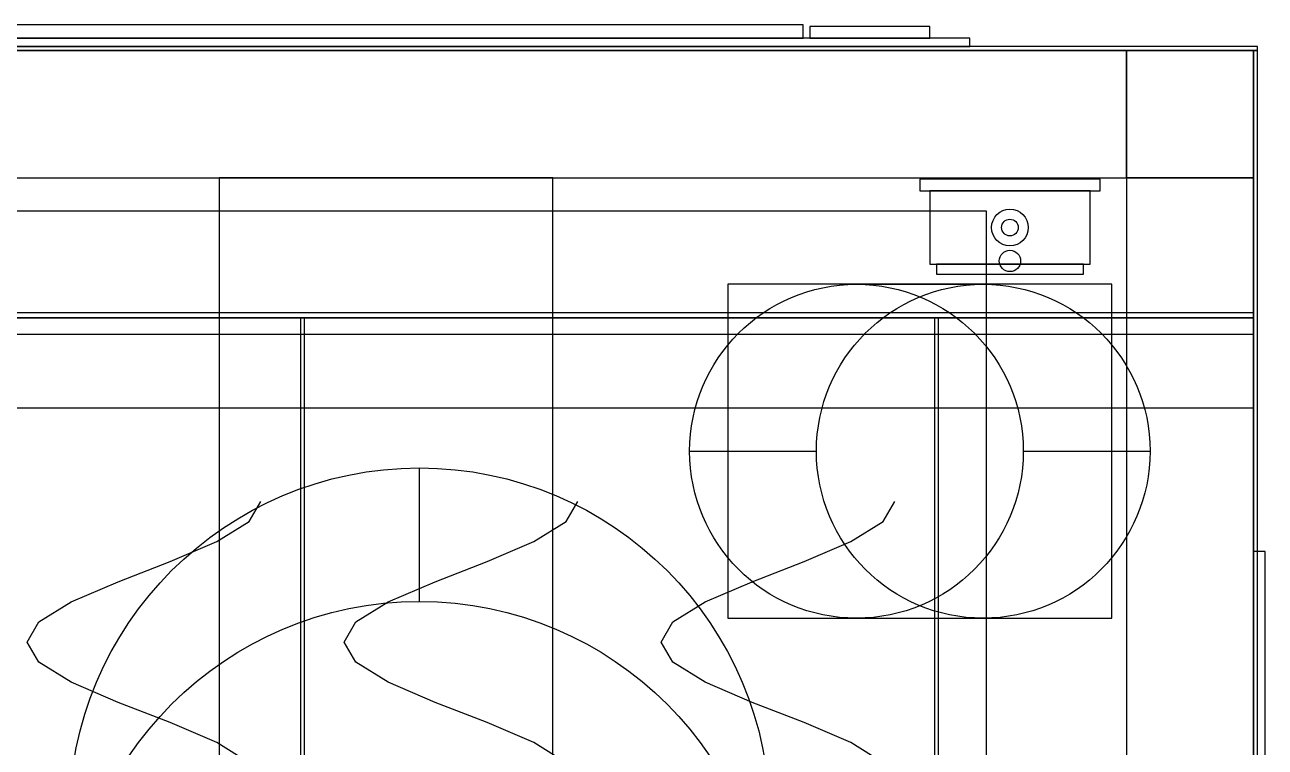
# Model space of a CAD drawing. Header units: metres. Extents: x -14 to 954, y -39 to 888.
# Drawn here: x 581.8 to 953.5, y 671.4 to 887.7 of the extents above; entities that cross this region are included whole.
import ezdxf

# ---------------------------------------------------------------- set-up
doc = ezdxf.new("R2010")
doc.units = ezdxf.units.M
for name, color, linetype in [('00_RUEDAS_INDUSTRIALES', 7, 'Continuous'), ('01_CHASIS_PTR_SOLDADO', 4, 'Continuous'), ('02_COMPUERTA_MANTENIMIENTO_TRASERA', 1, 'Continuous'), ('02_FORRO_EXTERIOR_LAMINA', 8, 'Continuous'), ('02_LOUVERS_LATERALES_VENTILACION', 3, 'Continuous'), ('05_COMPRESOR_HERMETICO_BOWA', 3, 'Continuous'), ('07_CHAROLAS_Y_CANALES', 5, 'Continuous'), ('08_RESORTES_HELICOIDALES', 1, 'Continuous'), ('09_CONDENSADOR_Y_VENTILADOR', 3, 'Continuous'), ('19_TERMOSTATO_SENSOR_TEMPERATURA', 3, 'Continuous')]:
    doc.layers.add(name, color=color, linetype=linetype)

msp = doc.modelspace()

# ---------------------------------------------------------------- linework, layer by layer
at = {"layer": '00_RUEDAS_INDUSTRIALES'}
for p, q in [((907.5, 810, -6), (792.5, 810, -6)), ((792.5, 810, -6), (792.5, 710, -6)), ((907.5, 810, -6), (792.5, 810)), ((792.5, 810), (792.5, 710)), ((792.5, 810, -6), (792.5, 810)), ((831, 810, -75), (869, 810, -75)), ((907.5, 710, -6), (907.5, 810, -6)), ((907.5, 710), (907.5, 810, -6)), ((907.5, 810, -6), (907.5, 810, -6)), ((781, 760, -75), (819, 760, -75)), ((881, 760, -75), (919, 760, -75)), ((792.5, 710, -6), (907.5, 710, -6)), ((792.5, 710), (907.5, 710)), ((792.5, 710, -6), (792.5, 710)), ((831, 710, -75), (869, 710, -75)), ((907.5, 710, -6), (907.5, 710))]:
    msp.add_line(p, q, dxfattribs=at)
for centre in [(831, 760, -75), (869, 760, -75)]:
    msp.add_circle(centre, 50, dxfattribs=at)
at = {"layer": '01_CHASIS_PTR_SOLDADO'}
for p, q in [((911.9, 880), (38.1, 880)), ((911.9, 880), (38.1, 880, 38.1)), ((911.9, 880, 434.6), (38.1, 880, 434.6)), ((911.9, 880, 434.6), (38.1, 880, 460)), ((911.9, 880, 1791.9), (38.1, 880, 1791.9)), ((911.9, 880, 1791.9), (38.1, 880, 1830)), ((950, 880), (911.9, 880)), ((911.9, 880), (911.9, 841.9)), ((950, 880), (911.9, 880, 1830)), ((911.9, 880, 1830), (911.9, 841.9, 1830)), ((911.9, 880), (911.9, 880, 1830)), ((911.9, 841.9), (911.9, 880)), ((911.9, 841.9, 38.1), (911.9, 880)), ((911.9, 880), (911.9, 880)), ((911.9, 841.9, 434.6), (911.9, 880, 434.6)), ((911.9, 841.9, 460), (911.9, 880, 434.6)), ((911.9, 880, 434.6), (911.9, 880, 434.6)), ((911.9, 841.9, 1791.9), (911.9, 880, 1791.9)), ((911.9, 841.9, 1830), (911.9, 880, 1791.9)), ((911.9, 880, 1791.9), (911.9, 880, 1791.9)), ((950, 841.9), (950, 880)), ((950, 841.9, 1830), (950, 880)), ((950, 880), (950, 880)), ((38.1, 841.9), (911.9, 841.9)), ((38.1, 841.9, 38.1), (911.9, 841.9, 38.1)), ((38.1, 841.9, 434.6), (911.9, 841.9, 434.6)), ((38.1, 841.9, 460), (911.9, 841.9, 460)), ((38.1, 841.9, 1791.9), (911.9, 841.9, 1791.9)), ((38.1, 841.9, 1830), (911.9, 841.9, 1830)), ((740, 841.9), (640, 841.9)), ((640, 841.9), (640, 260)), ((740, 841.9), (640, 841.9, 38.1)), ((640, 841.9, 38.1), (640, 260, 38.1)), ((640, 841.9), (640, 841.9, 38.1)), ((740, 260), (740, 841.9)), ((740, 260, 38.1), (740, 841.9)), ((740, 841.9), (740, 841.9)), ((911.9, 841.9), (950, 841.9)), ((911.9, 841.9, 1830), (950, 841.9, 1830)), ((911.9, 841.9), (911.9, 841.9, 1830)), ((911.9, 841.9), (911.9, 841.9, 38.1)), ((950, 841.9), (911.9, 841.9)), ((911.9, 841.9), (911.9, 38.1)), ((950, 841.9), (911.9, 841.9, 38.1)), ((911.9, 841.9, 38.1), (911.9, 38.1, 38.1)), ((911.9, 841.9), (911.9, 841.9, 38.1)), ((911.9, 841.9, 434.6), (911.9, 841.9, 460)), ((950, 841.9, 434.6), (911.9, 841.9, 434.6)), ((911.9, 841.9, 434.6), (911.9, 38.1, 434.6)), ((950, 841.9, 434.6), (911.9, 841.9, 460)), ((911.9, 841.9, 460), (911.9, 38.1, 460)), ((911.9, 841.9, 434.6), (911.9, 841.9, 460)), ((911.9, 841.9, 1791.9), (911.9, 841.9, 1830)), ((950, 841.9, 1791.9), (911.9, 841.9, 1791.9)), ((911.9, 841.9, 1791.9), (911.9, 38.1, 1791.9)), ((950, 841.9, 1791.9), (911.9, 841.9, 1830)), ((911.9, 841.9, 1830), (911.9, 38.1, 1830)), ((911.9, 841.9, 1791.9), (911.9, 841.9, 1830)), ((950, 841.9), (950, 841.9, 1830)), ((950, 38.1), (950, 841.9)), ((950, 38.1, 38.1), (950, 841.9)), ((950, 841.9), (950, 841.9)), ((950, 38.1, 434.6), (950, 841.9, 434.6)), ((950, 38.1, 460), (950, 841.9, 434.6)), ((950, 841.9, 434.6), (950, 841.9, 434.6)), ((950, 38.1, 1791.9), (950, 841.9, 1791.9)), ((950, 38.1, 1830), (950, 841.9, 1791.9)), ((950, 841.9, 1791.9), (950, 841.9, 1791.9))]:
    msp.add_line(p, q, dxfattribs=at)
at = {"layer": '02_COMPUERTA_MANTENIMIENTO_TRASERA'}
for p, q in [((815, 887.71, 85), (135, 887.71, 85)), ((815, 887.71, 85), (135, 887.71, 91)), ((815, 887.71, 103.5), (135, 887.71, 103.5)), ((815, 887.71, 103.5), (135, 887.71, 109.5)), ((815, 887.71, 122), (135, 887.71, 122)), ((815, 887.71, 122), (135, 887.71, 128)), ((815, 887.71, 140.5), (135, 887.71, 140.5)), ((815, 887.71, 140.5), (135, 887.71, 146.5)), ((815, 887.71, 159), (135, 887.71, 159)), ((815, 887.71, 159), (135, 887.71, 165)), ((815, 887.71, 177.5), (135, 887.71, 177.5)), ((815, 887.71, 177.5), (135, 887.71, 183.5)), ((815, 887.71, 196), (135, 887.71, 196)), ((815, 887.71, 196), (135, 887.71, 202)), ((815, 887.71, 214.5), (135, 887.71, 214.5)), ((815, 887.71, 214.5), (135, 887.71, 220.5)), ((815, 887.71, 233), (135, 887.71, 233)), ((815, 887.71, 233), (135, 887.71, 239)), ((815, 887.71, 251.5), (135, 887.71, 251.5)), ((815, 887.71, 251.5), (135, 887.71, 257.5)), ((815, 887.71, 270), (135, 887.71, 270)), ((815, 887.71, 270), (135, 887.71, 276)), ((815, 887.71, 288.5), (135, 887.71, 288.5)), ((815, 887.71, 288.5), (135, 887.71, 294.5)), ((815, 887.71, 307), (135, 887.71, 307)), ((815, 887.71, 307), (135, 887.71, 313)), ((815, 887.71, 325.5), (135, 887.71, 325.5)), ((815, 887.71, 325.5), (135, 887.71, 331.5)), ((815, 887.71, 344), (135, 887.71, 344)), ((815, 887.71, 344), (135, 887.71, 350)), ((815, 887.71, 362.5), (135, 887.71, 362.5)), ((815, 887.71, 362.5), (135, 887.71, 368.5)), ((815, 883.71, 85), (815, 887.71, 85)), ((815, 883.71, 91), (815, 887.71, 85)), ((815, 887.71, 85), (815, 887.71, 85)), ((815, 883.71, 103.5), (815, 887.71, 103.5)), ((815, 883.71, 109.5), (815, 887.71, 103.5)), ((815, 887.71, 103.5), (815, 887.71, 103.5)), ((815, 883.71, 122), (815, 887.71, 122)), ((815, 883.71, 128), (815, 887.71, 122)), ((815, 887.71, 122), (815, 887.71, 122)), ((815, 883.71, 140.5), (815, 887.71, 140.5)), ((815, 883.71, 146.5), (815, 887.71, 140.5)), ((815, 887.71, 140.5), (815, 887.71, 140.5)), ((815, 883.71, 159), (815, 887.71, 159)), ((815, 883.71, 165), (815, 887.71, 159)), ((815, 887.71, 159), (815, 887.71, 159)), ((815, 883.71, 177.5), (815, 887.71, 177.5)), ((815, 883.71, 183.5), (815, 887.71, 177.5)), ((815, 887.71, 177.5), (815, 887.71, 177.5)), ((815, 883.71, 196), (815, 887.71, 196)), ((815, 883.71, 202), (815, 887.71, 196)), ((815, 887.71, 196), (815, 887.71, 196)), ((815, 883.71, 214.5), (815, 887.71, 214.5)), ((815, 883.71, 220.5), (815, 887.71, 214.5)), ((815, 887.71, 214.5), (815, 887.71, 214.5)), ((815, 883.71, 233), (815, 887.71, 233)), ((815, 883.71, 239), (815, 887.71, 233)), ((815, 887.71, 233), (815, 887.71, 233)), ((815, 883.71, 251.5), (815, 887.71, 251.5)), ((815, 883.71, 257.5), (815, 887.71, 251.5)), ((815, 887.71, 251.5), (815, 887.71, 251.5)), ((815, 883.71, 270), (815, 887.71, 270)), ((815, 883.71, 276), (815, 887.71, 270)), ((815, 887.71, 270), (815, 887.71, 270)), ((815, 883.71, 288.5), (815, 887.71, 288.5)), ((815, 883.71, 294.5), (815, 887.71, 288.5)), ((815, 887.71, 288.5), (815, 887.71, 288.5)), ((815, 883.71, 307), (815, 887.71, 307)), ((815, 883.71, 313), (815, 887.71, 307)), ((815, 887.71, 307), (815, 887.71, 307)), ((815, 883.71, 325.5), (815, 887.71, 325.5)), ((815, 883.71, 331.5), (815, 887.71, 325.5)), ((815, 887.71, 325.5), (815, 887.71, 325.5)), ((815, 883.71, 344), (815, 887.71, 344)), ((815, 883.71, 350), (815, 887.71, 344)), ((815, 887.71, 344), (815, 887.71, 344)), ((815, 883.71, 362.5), (815, 887.71, 362.5)), ((815, 883.71, 368.5), (815, 887.71, 362.5)), ((815, 887.71, 362.5), (815, 887.71, 362.5)), ((853, 887.21, 205), (817, 887.21, 205)), ((817, 887.21, 205), (817, 883.71, 205)), ((853, 887.21, 205), (817, 887.21, 255)), ((817, 887.21, 255), (817, 883.71, 255)), ((817, 887.21, 205), (817, 887.21, 255)), ((853, 883.71, 205), (853, 887.21, 205)), ((853, 883.71, 255), (853, 887.21, 205)), ((853, 887.21, 205), (853, 887.21, 205)), ((865, 883.71, 55), (85, 883.71, 55)), ((865, 883.71, 55), (85, 883.71, 405)), ((85, 881.21, 55), (865, 881.21, 55)), ((85, 881.21, 405), (865, 881.21, 405)), ((135, 883.71, 85), (815, 883.71, 85)), ((135, 883.71, 91), (815, 883.71, 91)), ((135, 883.71, 103.5), (815, 883.71, 103.5)), ((135, 883.71, 109.5), (815, 883.71, 109.5)), ((135, 883.71, 122), (815, 883.71, 122)), ((135, 883.71, 128), (815, 883.71, 128)), ((135, 883.71, 140.5), (815, 883.71, 140.5)), ((135, 883.71, 146.5), (815, 883.71, 146.5)), ((135, 883.71, 159), (815, 883.71, 159)), ((135, 883.71, 165), (815, 883.71, 165)), ((135, 883.71, 177.5), (815, 883.71, 177.5)), ((135, 883.71, 183.5), (815, 883.71, 183.5)), ((135, 883.71, 196), (815, 883.71, 196)), ((135, 883.71, 202), (815, 883.71, 202)), ((135, 883.71, 214.5), (815, 883.71, 214.5)), ((135, 883.71, 220.5), (815, 883.71, 220.5)), ((135, 883.71, 233), (815, 883.71, 233)), ((135, 883.71, 239), (815, 883.71, 239)), ((135, 883.71, 251.5), (815, 883.71, 251.5)), ((135, 883.71, 257.5), (815, 883.71, 257.5)), ((135, 883.71, 270), (815, 883.71, 270)), ((135, 883.71, 276), (815, 883.71, 276)), ((135, 883.71, 288.5), (815, 883.71, 288.5)), ((135, 883.71, 294.5), (815, 883.71, 294.5)), ((135, 883.71, 307), (815, 883.71, 307)), ((135, 883.71, 313), (815, 883.71, 313)), ((135, 883.71, 325.5), (815, 883.71, 325.5)), ((135, 883.71, 331.5), (815, 883.71, 331.5)), ((135, 883.71, 344), (815, 883.71, 344)), ((135, 883.71, 350), (815, 883.71, 350)), ((135, 883.71, 362.5), (815, 883.71, 362.5)), ((135, 883.71, 368.5), (815, 883.71, 368.5)), ((815, 883.71, 85), (815, 883.71, 91)), ((815, 883.71, 103.5), (815, 883.71, 109.5)), ((815, 883.71, 122), (815, 883.71, 128)), ((815, 883.71, 140.5), (815, 883.71, 146.5)), ((815, 883.71, 159), (815, 883.71, 165)), ((815, 883.71, 177.5), (815, 883.71, 183.5)), ((815, 883.71, 196), (815, 883.71, 202)), ((815, 883.71, 214.5), (815, 883.71, 220.5)), ((815, 883.71, 233), (815, 883.71, 239)), ((815, 883.71, 251.5), (815, 883.71, 257.5)), ((815, 883.71, 270), (815, 883.71, 276)), ((815, 883.71, 288.5), (815, 883.71, 294.5)), ((815, 883.71, 307), (815, 883.71, 313)), ((815, 883.71, 325.5), (815, 883.71, 331.5)), ((815, 883.71, 344), (815, 883.71, 350)), ((815, 883.71, 362.5), (815, 883.71, 368.5)), ((817, 883.71, 205), (853, 883.71, 205)), ((817, 883.71, 255), (853, 883.71, 255)), ((817, 883.71, 205), (817, 883.71, 255)), ((853, 883.71, 205), (853, 883.71, 255)), ((865, 881.21, 55), (865, 883.71, 55)), ((865, 881.21, 405), (865, 883.71, 55)), ((865, 883.71, 55), (865, 883.71, 55)), ((865, 881.21, 55), (865, 881.21, 405))]:
    msp.add_line(p, q, dxfattribs=at)
at = {"layer": '02_FORRO_EXTERIOR_LAMINA'}
for p, q in [((951.21, 881.21, 1830), (-1.21, 881.21, 1830)), ((951.21, 881.21, 1830), (-1.21, 881.21, 1831.21)), ((951.21, 881.21, -1.21), (-1.21, 881.21, -1.21)), ((951.21, 881.21, -1.21), (-1.21, 881.21)), ((951.21, 881.21, 460), (-1.21, 881.21, 460)), ((951.21, 881.21, 460), (-1.21, 881.21, 1830)), ((951.21, -1.21, 1830), (951.21, 881.21, 1830)), ((951.21, -1.21, 1831.21), (951.21, 881.21, 1830)), ((951.21, 881.21, 1830), (951.21, 881.21, 1830)), ((951.21, -1.21, -1.21), (951.21, 881.21, -1.21)), ((951.21, -1.21), (951.21, 881.21, -1.21)), ((951.21, 881.21, -1.21), (951.21, 881.21, -1.21)), ((951.21, 880, 460), (951.21, 881.21, 460)), ((951.21, 880, 1830), (951.21, 881.21, 460)), ((951.21, 881.21, 460), (951.21, 881.21, 460)), ((-1.21, 880, 460), (951.21, 880, 460)), ((-1.21, 880, 1830), (951.21, 880, 1830)), ((951.21, 880), (950, 880)), ((950, 880), (950, 0)), ((951.21, 880), (950, 880, 1830)), ((950, 880, 1830), (950, 0, 1830)), ((950, 880), (950, 880, 1830)), ((951.21, 0), (951.21, 880)), ((951.21, 0, 1830), (951.21, 880)), ((951.21, 880), (951.21, 880)), ((951.21, 880, 460), (951.21, 880, 1830))]:
    msp.add_line(p, q, dxfattribs=at)
at = {"layer": '02_LOUVERS_LATERALES_VENTILACION'}
for p, q in [((953.5, 730, 85), (950, 730, 85)), ((950, 730, 85), (950, 330, 85)), ((953.5, 730, 85), (950, 730, 90.5)), ((950, 730, 90.5), (950, 330, 90.5)), ((950, 730, 85), (950, 730, 90.5)), ((953.5, 730, 103.5), (950, 730, 103.5)), ((950, 730, 103.5), (950, 330, 103.5)), ((953.5, 730, 103.5), (950, 730, 109)), ((950, 730, 109), (950, 330, 109)), ((950, 730, 103.5), (950, 730, 109)), ((953.5, 730, 122), (950, 730, 122)), ((950, 730, 122), (950, 330, 122)), ((953.5, 730, 122), (950, 730, 127.5)), ((950, 730, 127.5), (950, 330, 127.5)), ((950, 730, 122), (950, 730, 127.5)), ((953.5, 730, 140.5), (950, 730, 140.5)), ((950, 730, 140.5), (950, 330, 140.5)), ((953.5, 730, 140.5), (950, 730, 146)), ((950, 730, 146), (950, 330, 146)), ((950, 730, 140.5), (950, 730, 146)), ((953.5, 730, 159), (950, 730, 159)), ((950, 730, 159), (950, 330, 159)), ((953.5, 730, 159), (950, 730, 164.5)), ((950, 730, 164.5), (950, 330, 164.5)), ((950, 730, 159), (950, 730, 164.5)), ((953.5, 730, 177.5), (950, 730, 177.5)), ((950, 730, 177.5), (950, 330, 177.5)), ((953.5, 730, 177.5), (950, 730, 183)), ((950, 730, 183), (950, 330, 183)), ((950, 730, 177.5), (950, 730, 183)), ((953.5, 730, 196), (950, 730, 196)), ((950, 730, 196), (950, 330, 196)), ((953.5, 730, 196), (950, 730, 201.5)), ((950, 730, 201.5), (950, 330, 201.5)), ((950, 730, 196), (950, 730, 201.5)), ((953.5, 730, 214.5), (950, 730, 214.5)), ((950, 730, 214.5), (950, 330, 214.5)), ((953.5, 730, 214.5), (950, 730, 220)), ((950, 730, 220), (950, 330, 220)), ((950, 730, 214.5), (950, 730, 220)), ((953.5, 730, 233), (950, 730, 233)), ((950, 730, 233), (950, 330, 233)), ((953.5, 730, 233), (950, 730, 238.5)), ((950, 730, 238.5), (950, 330, 238.5)), ((950, 730, 233), (950, 730, 238.5)), ((953.5, 730, 251.5), (950, 730, 251.5)), ((950, 730, 251.5), (950, 330, 251.5)), ((953.5, 730, 251.5), (950, 730, 257)), ((950, 730, 257), (950, 330, 257)), ((950, 730, 251.5), (950, 730, 257)), ((953.5, 730, 270), (950, 730, 270)), ((950, 730, 270), (950, 330, 270)), ((953.5, 730, 270), (950, 730, 275.5)), ((950, 730, 275.5), (950, 330, 275.5)), ((950, 730, 270), (950, 730, 275.5)), ((953.5, 730, 288.5), (950, 730, 288.5)), ((950, 730, 288.5), (950, 330, 288.5)), ((953.5, 730, 288.5), (950, 730, 294)), ((950, 730, 294), (950, 330, 294)), ((950, 730, 288.5), (950, 730, 294)), ((953.5, 730, 307), (950, 730, 307)), ((950, 730, 307), (950, 330, 307)), ((953.5, 730, 307), (950, 730, 312.5)), ((950, 730, 312.5), (950, 330, 312.5)), ((950, 730, 307), (950, 730, 312.5)), ((953.5, 730, 325.5), (950, 730, 325.5)), ((950, 730, 325.5), (950, 330, 325.5)), ((953.5, 730, 325.5), (950, 730, 331)), ((950, 730, 331), (950, 330, 331)), ((950, 730, 325.5), (950, 730, 331)), ((953.5, 730, 344), (950, 730, 344)), ((950, 730, 344), (950, 330, 344)), ((953.5, 730, 344), (950, 730, 349.5)), ((950, 730, 349.5), (950, 330, 349.5)), ((950, 730, 344), (950, 730, 349.5)), ((953.5, 730, 362.5), (950, 730, 362.5)), ((950, 730, 362.5), (950, 330, 362.5)), ((953.5, 730, 362.5), (950, 730, 368)), ((950, 730, 368), (950, 330, 368)), ((950, 730, 362.5), (950, 730, 368)), ((953.5, 330, 85), (953.5, 730, 85)), ((953.5, 330, 90.5), (953.5, 730, 85)), ((953.5, 730, 85), (953.5, 730, 85)), ((953.5, 330, 103.5), (953.5, 730, 103.5)), ((953.5, 330, 109), (953.5, 730, 103.5)), ((953.5, 730, 103.5), (953.5, 730, 103.5)), ((953.5, 330, 122), (953.5, 730, 122)), ((953.5, 330, 127.5), (953.5, 730, 122)), ((953.5, 730, 122), (953.5, 730, 122)), ((953.5, 330, 140.5), (953.5, 730, 140.5)), ((953.5, 330, 146), (953.5, 730, 140.5)), ((953.5, 730, 140.5), (953.5, 730, 140.5)), ((953.5, 330, 159), (953.5, 730, 159)), ((953.5, 330, 164.5), (953.5, 730, 159)), ((953.5, 730, 159), (953.5, 730, 159)), ((953.5, 330, 177.5), (953.5, 730, 177.5)), ((953.5, 330, 183), (953.5, 730, 177.5)), ((953.5, 730, 177.5), (953.5, 730, 177.5)), ((953.5, 330, 196), (953.5, 730, 196)), ((953.5, 330, 201.5), (953.5, 730, 196)), ((953.5, 730, 196), (953.5, 730, 196)), ((953.5, 330, 214.5), (953.5, 730, 214.5)), ((953.5, 330, 220), (953.5, 730, 214.5)), ((953.5, 730, 214.5), (953.5, 730, 214.5)), ((953.5, 330, 233), (953.5, 730, 233)), ((953.5, 330, 238.5), (953.5, 730, 233)), ((953.5, 730, 233), (953.5, 730, 233)), ((953.5, 330, 251.5), (953.5, 730, 251.5)), ((953.5, 330, 257), (953.5, 730, 251.5)), ((953.5, 730, 251.5), (953.5, 730, 251.5)), ((953.5, 330, 270), (953.5, 730, 270)), ((953.5, 330, 275.5), (953.5, 730, 270)), ((953.5, 730, 270), (953.5, 730, 270)), ((953.5, 330, 288.5), (953.5, 730, 288.5)), ((953.5, 330, 294), (953.5, 730, 288.5)), ((953.5, 730, 288.5), (953.5, 730, 288.5)), ((953.5, 330, 307), (953.5, 730, 307)), ((953.5, 330, 312.5), (953.5, 730, 307)), ((953.5, 730, 307), (953.5, 730, 307)), ((953.5, 330, 325.5), (953.5, 730, 325.5)), ((953.5, 330, 331), (953.5, 730, 325.5)), ((953.5, 730, 325.5), (953.5, 730, 325.5)), ((953.5, 330, 344), (953.5, 730, 344)), ((953.5, 330, 349.5), (953.5, 730, 344)), ((953.5, 730, 344), (953.5, 730, 344)), ((953.5, 330, 362.5), (953.5, 730, 362.5)), ((953.5, 330, 368), (953.5, 730, 362.5)), ((953.5, 730, 362.5), (953.5, 730, 362.5))]:
    msp.add_line(p, q, dxfattribs=at)
at = {"layer": '05_COMPRESOR_HERMETICO_BOWA'}
for p, q in [((870, 831.9, 38.1), (80, 831.9, 38.1)), ((870, 831.9, 38.1), (80, 831.9, 44.1)), ((870, 270, 38.1), (870, 831.9, 38.1)), ((870, 270, 44.1), (870, 831.9, 38.1)), ((870, 831.9, 38.1), (870, 831.9, 38.1))]:
    msp.add_line(p, q, dxfattribs=at)
at = {"layer": '07_CHAROLAS_Y_CANALES'}
for p, q in [((950, 801.5, 550), (0, 801.5, 550)), ((950, 801.5, 550), (0, 801.5, 635)), ((950, 801.5, 750), (0, 801.5, 750)), ((950, 801.5, 750), (0, 801.5, 835)), ((950, 801.5, 950), (0, 801.5, 950)), ((950, 801.5, 950), (0, 801.5, 1035)), ((950, 801.5, 1150), (0, 801.5, 1150)), ((950, 801.5, 1150), (0, 801.5, 1235)), ((950, 801.5, 1350), (0, 801.5, 1350)), ((950, 801.5, 1350), (0, 801.5, 1435)), ((950, 801.5, 1550), (0, 801.5, 1550)), ((950, 801.5, 1550), (0, 801.5, 1635)), ((950, 800, 550), (0, 800, 550)), ((950, 800, 550), (0, 800, 551.5)), ((0, 800, 550), (950, 800, 550)), ((0, 800, 635), (950, 800, 635)), ((950, 800, 750), (0, 800, 750)), ((950, 800, 750), (0, 800, 751.5)), ((0, 800, 750), (950, 800, 750)), ((0, 800, 835), (950, 800, 835)), ((950, 800, 950), (0, 800, 950)), ((950, 800, 950), (0, 800, 951.5)), ((0, 800, 950), (950, 800, 950)), ((0, 800, 1035), (950, 800, 1035)), ((950, 800, 1150), (0, 800, 1150)), ((950, 800, 1150), (0, 800, 1151.5)), ((0, 800, 1150), (950, 800, 1150)), ((0, 800, 1235), (950, 800, 1235)), ((950, 800, 1350), (0, 800, 1350)), ((950, 800, 1350), (0, 800, 1351.5)), ((0, 800, 1350), (950, 800, 1350)), ((0, 800, 1435), (950, 800, 1435)), ((950, 800, 1550), (0, 800, 1550)), ((950, 800, 1550), (0, 800, 1551.5)), ((0, 800, 1550), (950, 800, 1550)), ((0, 800, 1635), (950, 800, 1635)), ((665.6, 800, 551.5), (664.4, 800, 551.5)), ((664.4, 800, 551.5), (664.4, 150, 551.5)), ((665.6, 800, 551.5), (664.4, 800, 611.5)), ((664.4, 800, 611.5), (664.4, 150, 611.5)), ((664.4, 800, 551.5), (664.4, 800, 611.5)), ((665.6, 800, 751.5), (664.4, 800, 751.5)), ((664.4, 800, 751.5), (664.4, 150, 751.5)), ((665.6, 800, 751.5), (664.4, 800, 811.5)), ((664.4, 800, 811.5), (664.4, 150, 811.5)), ((664.4, 800, 751.5), (664.4, 800, 811.5)), ((665.6, 800, 951.5), (664.4, 800, 951.5)), ((664.4, 800, 951.5), (664.4, 150, 951.5)), ((665.6, 800, 951.5), (664.4, 800, 1011.5)), ((664.4, 800, 1011.5), (664.4, 150, 1011.5)), ((664.4, 800, 951.5), (664.4, 800, 1011.5)), ((665.6, 800, 1151.5), (664.4, 800, 1151.5)), ((664.4, 800, 1151.5), (664.4, 150, 1151.5)), ((665.6, 800, 1151.5), (664.4, 800, 1211.5)), ((664.4, 800, 1211.5), (664.4, 150, 1211.5)), ((664.4, 800, 1151.5), (664.4, 800, 1211.5)), ((665.6, 800, 1351.5), (664.4, 800, 1351.5)), ((664.4, 800, 1351.5), (664.4, 150, 1351.5)), ((665.6, 800, 1351.5), (664.4, 800, 1411.5)), ((664.4, 800, 1411.5), (664.4, 150, 1411.5)), ((664.4, 800, 1351.5), (664.4, 800, 1411.5)), ((665.6, 800, 1551.5), (664.4, 800, 1551.5)), ((664.4, 800, 1551.5), (664.4, 150, 1551.5)), ((665.6, 800, 1551.5), (664.4, 800, 1611.5)), ((664.4, 800, 1611.5), (664.4, 150, 1611.5)), ((664.4, 800, 1551.5), (664.4, 800, 1611.5)), ((665.6, 150, 551.5), (665.6, 800, 551.5)), ((665.6, 150, 611.5), (665.6, 800, 551.5)), ((665.6, 800, 551.5), (665.6, 800, 551.5)), ((665.6, 150, 751.5), (665.6, 800, 751.5)), ((665.6, 150, 811.5), (665.6, 800, 751.5)), ((665.6, 800, 751.5), (665.6, 800, 751.5)), ((665.6, 150, 951.5), (665.6, 800, 951.5)), ((665.6, 150, 1011.5), (665.6, 800, 951.5)), ((665.6, 800, 951.5), (665.6, 800, 951.5)), ((665.6, 150, 1151.5), (665.6, 800, 1151.5)), ((665.6, 150, 1211.5), (665.6, 800, 1151.5)), ((665.6, 800, 1151.5), (665.6, 800, 1151.5)), ((665.6, 150, 1351.5), (665.6, 800, 1351.5)), ((665.6, 150, 1411.5), (665.6, 800, 1351.5)), ((665.6, 800, 1351.5), (665.6, 800, 1351.5)), ((665.6, 150, 1551.5), (665.6, 800, 1551.5)), ((665.6, 150, 1611.5), (665.6, 800, 1551.5)), ((665.6, 800, 1551.5), (665.6, 800, 1551.5)), ((855.6, 800, 551.5), (854.4, 800, 551.5)), ((854.4, 800, 551.5), (854.4, 150, 551.5)), ((855.6, 800, 551.5), (854.4, 800, 611.5)), ((854.4, 800, 611.5), (854.4, 150, 611.5)), ((854.4, 800, 551.5), (854.4, 800, 611.5)), ((855.6, 800, 751.5), (854.4, 800, 751.5)), ((854.4, 800, 751.5), (854.4, 150, 751.5)), ((855.6, 800, 751.5), (854.4, 800, 811.5)), ((854.4, 800, 811.5), (854.4, 150, 811.5)), ((854.4, 800, 751.5), (854.4, 800, 811.5)), ((855.6, 800, 951.5), (854.4, 800, 951.5)), ((854.4, 800, 951.5), (854.4, 150, 951.5)), ((855.6, 800, 951.5), (854.4, 800, 1011.5)), ((854.4, 800, 1011.5), (854.4, 150, 1011.5)), ((854.4, 800, 951.5), (854.4, 800, 1011.5)), ((855.6, 800, 1151.5), (854.4, 800, 1151.5)), ((854.4, 800, 1151.5), (854.4, 150, 1151.5)), ((855.6, 800, 1151.5), (854.4, 800, 1211.5)), ((854.4, 800, 1211.5), (854.4, 150, 1211.5)), ((854.4, 800, 1151.5), (854.4, 800, 1211.5)), ((855.6, 800, 1351.5), (854.4, 800, 1351.5)), ((854.4, 800, 1351.5), (854.4, 150, 1351.5)), ((855.6, 800, 1351.5), (854.4, 800, 1411.5)), ((854.4, 800, 1411.5), (854.4, 150, 1411.5)), ((854.4, 800, 1351.5), (854.4, 800, 1411.5)), ((855.6, 800, 1551.5), (854.4, 800, 1551.5)), ((854.4, 800, 1551.5), (854.4, 150, 1551.5)), ((855.6, 800, 1551.5), (854.4, 800, 1611.5)), ((854.4, 800, 1611.5), (854.4, 150, 1611.5)), ((854.4, 800, 1551.5), (854.4, 800, 1611.5)), ((855.6, 150, 551.5), (855.6, 800, 551.5)), ((855.6, 150, 611.5), (855.6, 800, 551.5)), ((855.6, 800, 551.5), (855.6, 800, 551.5)), ((855.6, 150, 751.5), (855.6, 800, 751.5)), ((855.6, 150, 811.5), (855.6, 800, 751.5)), ((855.6, 800, 751.5), (855.6, 800, 751.5)), ((855.6, 150, 951.5), (855.6, 800, 951.5)), ((855.6, 150, 1011.5), (855.6, 800, 951.5)), ((855.6, 800, 951.5), (855.6, 800, 951.5)), ((855.6, 150, 1151.5), (855.6, 800, 1151.5)), ((855.6, 150, 1211.5), (855.6, 800, 1151.5)), ((855.6, 800, 1151.5), (855.6, 800, 1151.5)), ((855.6, 150, 1351.5), (855.6, 800, 1351.5)), ((855.6, 150, 1411.5), (855.6, 800, 1351.5)), ((855.6, 800, 1351.5), (855.6, 800, 1351.5)), ((855.6, 150, 1551.5), (855.6, 800, 1551.5)), ((855.6, 150, 1611.5), (855.6, 800, 1551.5)), ((855.6, 800, 1551.5), (855.6, 800, 1551.5)), ((950, 800, 550), (950, 801.5, 550)), ((950, 800, 635), (950, 801.5, 550)), ((950, 801.5, 550), (950, 801.5, 550)), ((950, 800, 750), (950, 801.5, 750)), ((950, 800, 835), (950, 801.5, 750)), ((950, 801.5, 750), (950, 801.5, 750)), ((950, 800, 950), (950, 801.5, 950)), ((950, 800, 1035), (950, 801.5, 950)), ((950, 801.5, 950), (950, 801.5, 950)), ((950, 800, 1150), (950, 801.5, 1150)), ((950, 800, 1235), (950, 801.5, 1150)), ((950, 801.5, 1150), (950, 801.5, 1150)), ((950, 800, 1350), (950, 801.5, 1350)), ((950, 800, 1435), (950, 801.5, 1350)), ((950, 801.5, 1350), (950, 801.5, 1350)), ((950, 800, 1550), (950, 801.5, 1550)), ((950, 800, 1635), (950, 801.5, 1550)), ((950, 801.5, 1550), (950, 801.5, 1550)), ((950, 150, 550), (950, 800, 550)), ((950, 150, 551.5), (950, 800, 550)), ((950, 800, 550), (950, 800, 550)), ((950, 800, 550), (950, 800, 635)), ((950, 150, 750), (950, 800, 750)), ((950, 150, 751.5), (950, 800, 750)), ((950, 800, 750), (950, 800, 750)), ((950, 800, 750), (950, 800, 835)), ((950, 150, 950), (950, 800, 950)), ((950, 150, 951.5), (950, 800, 950)), ((950, 800, 950), (950, 800, 950)), ((950, 800, 950), (950, 800, 1035)), ((950, 150, 1150), (950, 800, 1150)), ((950, 150, 1151.5), (950, 800, 1150)), ((950, 800, 1150), (950, 800, 1150)), ((950, 800, 1150), (950, 800, 1235)), ((950, 150, 1350), (950, 800, 1350)), ((950, 150, 1351.5), (950, 800, 1350)), ((950, 800, 1350), (950, 800, 1350)), ((950, 800, 1350), (950, 800, 1435)), ((950, 150, 1550), (950, 800, 1550)), ((950, 150, 1551.5), (950, 800, 1550)), ((950, 800, 1550), (950, 800, 1550)), ((950, 800, 1550), (950, 800, 1635)), ((950, 795, 530), (0, 795, 530)), ((950, 795, 530), (0, 795, 550)), ((950, 795, 730), (0, 795, 730)), ((950, 795, 730), (0, 795, 750)), ((950, 795, 930), (0, 795, 930)), ((950, 795, 930), (0, 795, 950)), ((950, 795, 1130), (0, 795, 1130)), ((950, 795, 1130), (0, 795, 1150)), ((950, 795, 1330), (0, 795, 1330)), ((950, 795, 1330), (0, 795, 1350)), ((950, 795, 1530), (0, 795, 1530)), ((950, 795, 1530), (0, 795, 1550)), ((950, 773, 530), (950, 795, 530)), ((950, 773, 550), (950, 795, 530)), ((950, 795, 530), (950, 795, 530)), ((950, 773, 730), (950, 795, 730)), ((950, 773, 750), (950, 795, 730)), ((950, 795, 730), (950, 795, 730)), ((950, 773, 930), (950, 795, 930)), ((950, 773, 950), (950, 795, 930)), ((950, 795, 930), (950, 795, 930)), ((950, 773, 1130), (950, 795, 1130)), ((950, 773, 1150), (950, 795, 1130)), ((950, 795, 1130), (950, 795, 1130)), ((950, 773, 1330), (950, 795, 1330)), ((950, 773, 1350), (950, 795, 1330)), ((950, 795, 1330), (950, 795, 1330)), ((950, 773, 1530), (950, 795, 1530)), ((950, 773, 1550), (950, 795, 1530)), ((950, 795, 1530), (950, 795, 1530)), ((0, 773, 530), (950, 773, 530)), ((0, 773, 550), (950, 773, 550)), ((0, 773, 730), (950, 773, 730)), ((0, 773, 750), (950, 773, 750)), ((0, 773, 930), (950, 773, 930)), ((0, 773, 950), (950, 773, 950)), ((0, 773, 1130), (950, 773, 1130)), ((0, 773, 1150), (950, 773, 1150)), ((0, 773, 1330), (950, 773, 1330)), ((0, 773, 1350), (950, 773, 1350)), ((0, 773, 1530), (950, 773, 1530)), ((0, 773, 1550), (950, 773, 1550)), ((950, 773, 530), (950, 773, 550)), ((950, 773, 730), (950, 773, 750)), ((950, 773, 930), (950, 773, 950)), ((950, 773, 1130), (950, 773, 1150)), ((950, 773, 1330), (950, 773, 1350)), ((950, 773, 1530), (950, 773, 1550))]:
    msp.add_line(p, q, dxfattribs=at)
at = {"layer": '08_RESORTES_HELICOIDALES'}
for p, q in [((649.03, 738.98, 573.81), (652.5, 745, 589)), ((649.03, 738.98, 773.81), (652.5, 745, 789)), ((649.03, 738.98, 973.81), (652.5, 745, 989)), ((649.03, 738.98, 1173.81), (652.5, 745, 1189)), ((649.03, 738.98, 1373.81), (652.5, 745, 1389)), ((649.03, 738.98, 1573.81), (652.5, 745, 1589)), ((744.03, 738.98, 573.81), (747.5, 745, 589)), ((744.03, 738.98, 773.81), (747.5, 745, 789)), ((744.03, 738.98, 973.81), (747.5, 745, 989)), ((744.03, 738.98, 1173.81), (747.5, 745, 1189)), ((744.03, 738.98, 1373.81), (747.5, 745, 1389)), ((744.03, 738.98, 1573.81), (747.5, 745, 1589)), ((839.03, 738.98, 573.81), (842.5, 745, 589)), ((839.03, 738.98, 773.81), (842.5, 745, 789)), ((839.03, 738.98, 973.81), (842.5, 745, 989)), ((839.03, 738.98, 1173.81), (842.5, 745, 1189)), ((839.03, 738.98, 1373.81), (842.5, 745, 1389)), ((839.03, 738.98, 1573.81), (842.5, 745, 1589)), ((639.32, 732.96, 561.64), (649.03, 738.98, 573.81)), ((639.32, 732.96, 761.64), (649.03, 738.98, 773.81)), ((639.32, 732.96, 961.64), (649.03, 738.98, 973.81)), ((639.32, 732.96, 1161.64), (649.03, 738.98, 1173.81)), ((639.32, 732.96, 1361.64), (649.03, 738.98, 1373.81)), ((639.32, 732.96, 1561.64), (649.03, 738.98, 1573.81)), ((734.32, 732.96, 561.64), (744.03, 738.98, 573.81)), ((734.32, 732.96, 761.64), (744.03, 738.98, 773.81)), ((734.32, 732.96, 961.64), (744.03, 738.98, 973.81)), ((734.32, 732.96, 1161.64), (744.03, 738.98, 1173.81)), ((734.32, 732.96, 1361.64), (744.03, 738.98, 1373.81)), ((734.32, 732.96, 1561.64), (744.03, 738.98, 1573.81)), ((829.32, 732.96, 561.64), (839.03, 738.98, 573.81)), ((829.32, 732.96, 761.64), (839.03, 738.98, 773.81)), ((829.32, 732.96, 961.64), (839.03, 738.98, 973.81)), ((829.32, 732.96, 1161.64), (839.03, 738.98, 1173.81)), ((829.32, 732.96, 1361.64), (839.03, 738.98, 1373.81)), ((829.32, 732.96, 1561.64), (839.03, 738.98, 1573.81)), ((625.29, 726.94, 554.88), (639.32, 732.96, 561.64)), ((625.29, 726.94, 754.88), (639.32, 732.96, 761.64)), ((625.29, 726.94, 954.88), (639.32, 732.96, 961.64)), ((625.29, 726.94, 1154.88), (639.32, 732.96, 1161.64)), ((625.29, 726.94, 1354.88), (639.32, 732.96, 1361.64)), ((625.29, 726.94, 1554.88), (639.32, 732.96, 1561.64)), ((720.29, 726.94, 554.88), (734.32, 732.96, 561.64)), ((720.29, 726.94, 754.88), (734.32, 732.96, 761.64)), ((720.29, 726.94, 954.88), (734.32, 732.96, 961.64)), ((720.29, 726.94, 1154.88), (734.32, 732.96, 1161.64)), ((720.29, 726.94, 1354.88), (734.32, 732.96, 1361.64)), ((720.29, 726.94, 1554.88), (734.32, 732.96, 1561.64)), ((815.29, 726.94, 554.88), (829.32, 732.96, 561.64)), ((815.29, 726.94, 754.88), (829.32, 732.96, 761.64)), ((815.29, 726.94, 954.88), (829.32, 732.96, 961.64)), ((815.29, 726.94, 1154.88), (829.32, 732.96, 1161.64)), ((815.29, 726.94, 1354.88), (829.32, 732.96, 1361.64)), ((815.29, 726.94, 1554.88), (829.32, 732.96, 1561.64)), ((609.71, 720.92, 554.88), (625.29, 726.94, 554.88)), ((609.71, 720.92, 754.88), (625.29, 726.94, 754.88)), ((609.71, 720.92, 954.88), (625.29, 726.94, 954.88)), ((609.71, 720.92, 1154.88), (625.29, 726.94, 1154.88)), ((609.71, 720.92, 1354.88), (625.29, 726.94, 1354.88)), ((609.71, 720.92, 1554.88), (625.29, 726.94, 1554.88)), ((704.71, 720.92, 554.88), (720.29, 726.94, 554.88)), ((704.71, 720.92, 754.88), (720.29, 726.94, 754.88)), ((704.71, 720.92, 954.88), (720.29, 726.94, 954.88)), ((704.71, 720.92, 1154.88), (720.29, 726.94, 1154.88)), ((704.71, 720.92, 1354.88), (720.29, 726.94, 1354.88)), ((704.71, 720.92, 1554.88), (720.29, 726.94, 1554.88)), ((799.71, 720.92, 554.88), (815.29, 726.94, 554.88)), ((799.71, 720.92, 754.88), (815.29, 726.94, 754.88)), ((799.71, 720.92, 954.88), (815.29, 726.94, 954.88)), ((799.71, 720.92, 1154.88), (815.29, 726.94, 1154.88)), ((799.71, 720.92, 1354.88), (815.29, 726.94, 1354.88)), ((799.71, 720.92, 1554.88), (815.29, 726.94, 1554.88)), ((595.68, 714.9, 561.64), (609.71, 720.92, 554.88)), ((595.68, 714.9, 761.64), (609.71, 720.92, 754.88)), ((595.68, 714.9, 961.64), (609.71, 720.92, 954.88)), ((595.68, 714.9, 1161.64), (609.71, 720.92, 1154.88)), ((595.68, 714.9, 1361.64), (609.71, 720.92, 1354.88)), ((595.68, 714.9, 1561.64), (609.71, 720.92, 1554.88)), ((690.68, 714.9, 561.64), (704.71, 720.92, 554.88)), ((690.68, 714.9, 761.64), (704.71, 720.92, 754.88)), ((690.68, 714.9, 961.64), (704.71, 720.92, 954.88)), ((690.68, 714.9, 1161.64), (704.71, 720.92, 1154.88)), ((690.68, 714.9, 1361.64), (704.71, 720.92, 1354.88)), ((690.68, 714.9, 1561.64), (704.71, 720.92, 1554.88)), ((785.68, 714.9, 561.64), (799.71, 720.92, 554.88)), ((785.68, 714.9, 761.64), (799.71, 720.92, 754.88)), ((785.68, 714.9, 961.64), (799.71, 720.92, 954.88)), ((785.68, 714.9, 1161.64), (799.71, 720.92, 1154.88)), ((785.68, 714.9, 1361.64), (799.71, 720.92, 1354.88)), ((785.68, 714.9, 1561.64), (799.71, 720.92, 1554.88)), ((585.97, 708.88, 573.81), (595.68, 714.9, 561.64)), ((585.97, 708.88, 773.81), (595.68, 714.9, 761.64)), ((585.97, 708.88, 973.81), (595.68, 714.9, 961.64)), ((585.97, 708.88, 1173.81), (595.68, 714.9, 1161.64)), ((585.97, 708.88, 1373.81), (595.68, 714.9, 1361.64)), ((585.97, 708.88, 1573.81), (595.68, 714.9, 1561.64)), ((680.97, 708.88, 573.81), (690.68, 714.9, 561.64)), ((680.97, 708.88, 773.81), (690.68, 714.9, 761.64)), ((680.97, 708.88, 973.81), (690.68, 714.9, 961.64)), ((680.97, 708.88, 1173.81), (690.68, 714.9, 1161.64)), ((680.97, 708.88, 1373.81), (690.68, 714.9, 1361.64)), ((680.97, 708.88, 1573.81), (690.68, 714.9, 1561.64)), ((775.97, 708.88, 573.81), (785.68, 714.9, 561.64)), ((775.97, 708.88, 773.81), (785.68, 714.9, 761.64)), ((775.97, 708.88, 973.81), (785.68, 714.9, 961.64)), ((775.97, 708.88, 1173.81), (785.68, 714.9, 1161.64)), ((775.97, 708.88, 1373.81), (785.68, 714.9, 1361.64)), ((775.97, 708.88, 1573.81), (785.68, 714.9, 1561.64)), ((582.5, 702.86, 589), (585.97, 708.88, 573.81)), ((582.5, 702.86, 789), (585.97, 708.88, 773.81)), ((582.5, 702.86, 989), (585.97, 708.88, 973.81)), ((582.5, 702.86, 1189), (585.97, 708.88, 1173.81)), ((582.5, 702.86, 1389), (585.97, 708.88, 1373.81)), ((582.5, 702.86, 1589), (585.97, 708.88, 1573.81)), ((677.5, 702.86, 589), (680.97, 708.88, 573.81)), ((677.5, 702.86, 789), (680.97, 708.88, 773.81)), ((677.5, 702.86, 989), (680.97, 708.88, 973.81)), ((677.5, 702.86, 1189), (680.97, 708.88, 1173.81)), ((677.5, 702.86, 1389), (680.97, 708.88, 1373.81)), ((677.5, 702.86, 1589), (680.97, 708.88, 1573.81)), ((772.5, 702.86, 589), (775.97, 708.88, 573.81)), ((772.5, 702.86, 789), (775.97, 708.88, 773.81)), ((772.5, 702.86, 989), (775.97, 708.88, 973.81)), ((772.5, 702.86, 1189), (775.97, 708.88, 1173.81)), ((772.5, 702.86, 1389), (775.97, 708.88, 1373.81)), ((772.5, 702.86, 1589), (775.97, 708.88, 1573.81)), ((585.97, 696.84, 604.19), (582.5, 702.86, 589)), ((585.97, 696.84, 804.19), (582.5, 702.86, 789)), ((585.97, 696.84, 1004.19), (582.5, 702.86, 989)), ((585.97, 696.84, 1204.19), (582.5, 702.86, 1189)), ((585.97, 696.84, 1404.19), (582.5, 702.86, 1389)), ((585.97, 696.84, 1604.19), (582.5, 702.86, 1589)), ((680.97, 696.84, 604.19), (677.5, 702.86, 589)), ((680.97, 696.84, 804.19), (677.5, 702.86, 789)), ((680.97, 696.84, 1004.19), (677.5, 702.86, 989)), ((680.97, 696.84, 1204.19), (677.5, 702.86, 1189)), ((680.97, 696.84, 1404.19), (677.5, 702.86, 1389)), ((680.97, 696.84, 1604.19), (677.5, 702.86, 1589)), ((775.97, 696.84, 604.19), (772.5, 702.86, 589)), ((775.97, 696.84, 804.19), (772.5, 702.86, 789)), ((775.97, 696.84, 1004.19), (772.5, 702.86, 989)), ((775.97, 696.84, 1204.19), (772.5, 702.86, 1189)), ((775.97, 696.84, 1404.19), (772.5, 702.86, 1389)), ((775.97, 696.84, 1604.19), (772.5, 702.86, 1589)), ((595.68, 690.82, 616.36), (585.97, 696.84, 604.19)), ((595.68, 690.82, 816.36), (585.97, 696.84, 804.19)), ((595.68, 690.82, 1016.36), (585.97, 696.84, 1004.19)), ((595.68, 690.82, 1216.36), (585.97, 696.84, 1204.19)), ((595.68, 690.82, 1416.36), (585.97, 696.84, 1404.19)), ((595.68, 690.82, 1616.36), (585.97, 696.84, 1604.19)), ((690.68, 690.82, 616.36), (680.97, 696.84, 604.19)), ((690.68, 690.82, 816.36), (680.97, 696.84, 804.19)), ((690.68, 690.82, 1016.36), (680.97, 696.84, 1004.19)), ((690.68, 690.82, 1216.36), (680.97, 696.84, 1204.19)), ((690.68, 690.82, 1416.36), (680.97, 696.84, 1404.19)), ((690.68, 690.82, 1616.36), (680.97, 696.84, 1604.19)), ((785.68, 690.82, 616.36), (775.97, 696.84, 604.19)), ((785.68, 690.82, 816.36), (775.97, 696.84, 804.19)), ((785.68, 690.82, 1016.36), (775.97, 696.84, 1004.19)), ((785.68, 690.82, 1216.36), (775.97, 696.84, 1204.19)), ((785.68, 690.82, 1416.36), (775.97, 696.84, 1404.19)), ((785.68, 690.82, 1616.36), (775.97, 696.84, 1604.19)), ((609.71, 684.8, 623.12), (595.68, 690.82, 616.36)), ((609.71, 684.8, 823.12), (595.68, 690.82, 816.36)), ((609.71, 684.8, 1023.12), (595.68, 690.82, 1016.36)), ((609.71, 684.8, 1223.12), (595.68, 690.82, 1216.36)), ((609.71, 684.8, 1423.12), (595.68, 690.82, 1416.36)), ((609.71, 684.8, 1623.12), (595.68, 690.82, 1616.36)), ((704.71, 684.8, 623.12), (690.68, 690.82, 616.36)), ((704.71, 684.8, 823.12), (690.68, 690.82, 816.36)), ((704.71, 684.8, 1023.12), (690.68, 690.82, 1016.36)), ((704.71, 684.8, 1223.12), (690.68, 690.82, 1216.36)), ((704.71, 684.8, 1423.12), (690.68, 690.82, 1416.36)), ((704.71, 684.8, 1623.12), (690.68, 690.82, 1616.36)), ((799.71, 684.8, 623.12), (785.68, 690.82, 616.36)), ((799.71, 684.8, 823.12), (785.68, 690.82, 816.36)), ((799.71, 684.8, 1023.12), (785.68, 690.82, 1016.36)), ((799.71, 684.8, 1223.12), (785.68, 690.82, 1216.36)), ((799.71, 684.8, 1423.12), (785.68, 690.82, 1416.36)), ((799.71, 684.8, 1623.12), (785.68, 690.82, 1616.36)), ((625.29, 678.78, 623.12), (609.71, 684.8, 623.12)), ((625.29, 678.78, 823.12), (609.71, 684.8, 823.12)), ((625.29, 678.78, 1023.12), (609.71, 684.8, 1023.12)), ((625.29, 678.78, 1223.12), (609.71, 684.8, 1223.12)), ((625.29, 678.78, 1423.12), (609.71, 684.8, 1423.12)), ((625.29, 678.78, 1623.12), (609.71, 684.8, 1623.12)), ((720.29, 678.78, 623.12), (704.71, 684.8, 623.12)), ((720.29, 678.78, 823.12), (704.71, 684.8, 823.12)), ((720.29, 678.78, 1023.12), (704.71, 684.8, 1023.12)), ((720.29, 678.78, 1223.12), (704.71, 684.8, 1223.12)), ((720.29, 678.78, 1423.12), (704.71, 684.8, 1423.12)), ((720.29, 678.78, 1623.12), (704.71, 684.8, 1623.12)), ((815.29, 678.78, 623.12), (799.71, 684.8, 623.12)), ((815.29, 678.78, 823.12), (799.71, 684.8, 823.12)), ((815.29, 678.78, 1023.12), (799.71, 684.8, 1023.12)), ((815.29, 678.78, 1223.12), (799.71, 684.8, 1223.12)), ((815.29, 678.78, 1423.12), (799.71, 684.8, 1423.12)), ((815.29, 678.78, 1623.12), (799.71, 684.8, 1623.12)), ((639.32, 672.76, 616.36), (625.29, 678.78, 623.12)), ((639.32, 672.76, 816.36), (625.29, 678.78, 823.12)), ((639.32, 672.76, 1016.36), (625.29, 678.78, 1023.12)), ((639.32, 672.76, 1216.36), (625.29, 678.78, 1223.12)), ((639.32, 672.76, 1416.36), (625.29, 678.78, 1423.12)), ((639.32, 672.76, 1616.36), (625.29, 678.78, 1623.12)), ((734.32, 672.76, 616.36), (720.29, 678.78, 623.12)), ((734.32, 672.76, 816.36), (720.29, 678.78, 823.12)), ((734.32, 672.76, 1016.36), (720.29, 678.78, 1023.12)), ((734.32, 672.76, 1216.36), (720.29, 678.78, 1223.12)), ((734.32, 672.76, 1416.36), (720.29, 678.78, 1423.12)), ((734.32, 672.76, 1616.36), (720.29, 678.78, 1623.12)), ((829.32, 672.76, 616.36), (815.29, 678.78, 623.12)), ((829.32, 672.76, 816.36), (815.29, 678.78, 823.12)), ((829.32, 672.76, 1016.36), (815.29, 678.78, 1023.12)), ((829.32, 672.76, 1216.36), (815.29, 678.78, 1223.12)), ((829.32, 672.76, 1416.36), (815.29, 678.78, 1423.12)), ((829.32, 672.76, 1616.36), (815.29, 678.78, 1623.12)), ((649.03, 666.73, 604.19), (639.32, 672.76, 616.36)), ((649.03, 666.73, 804.19), (639.32, 672.76, 816.36)), ((649.03, 666.73, 1004.19), (639.32, 672.76, 1016.36)), ((649.03, 666.73, 1204.19), (639.32, 672.76, 1216.36)), ((649.03, 666.73, 1404.19), (639.32, 672.76, 1416.36)), ((649.03, 666.73, 1604.19), (639.32, 672.76, 1616.36)), ((744.03, 666.73, 604.19), (734.32, 672.76, 616.36)), ((744.03, 666.73, 804.19), (734.32, 672.76, 816.36)), ((744.03, 666.73, 1004.19), (734.32, 672.76, 1016.36)), ((744.03, 666.73, 1204.19), (734.32, 672.76, 1216.36)), ((744.03, 666.73, 1404.19), (734.32, 672.76, 1416.36)), ((744.03, 666.73, 1604.19), (734.32, 672.76, 1616.36)), ((839.03, 666.73, 604.19), (829.32, 672.76, 616.36)), ((839.03, 666.73, 804.19), (829.32, 672.76, 816.36)), ((839.03, 666.73, 1004.19), (829.32, 672.76, 1016.36)), ((839.03, 666.73, 1204.19), (829.32, 672.76, 1216.36)), ((839.03, 666.73, 1404.19), (829.32, 672.76, 1416.36)), ((839.03, 666.73, 1604.19), (829.32, 672.76, 1616.36))]:
    msp.add_line(p, q, dxfattribs=at)
at = {"layer": '09_CONDENSADOR_Y_VENTILADOR'}
msp.add_line((700, 715, 180), (700, 755, 180), dxfattribs=at)
for centre in [(700, 650, 180), (700, 610, 180)]:
    msp.add_circle(centre, 105, dxfattribs=at)
at = {"layer": '19_TERMOSTATO_SENSOR_TEMPERATURA'}
for p, q in [((904, 841.5, 1720), (850, 841.5, 1720)), ((850, 841.5, 1720), (850, 838, 1720)), ((904, 841.5, 1720), (850, 841.5, 1780)), ((850, 841.5, 1780), (850, 838, 1780)), ((850, 841.5, 1720), (850, 841.5, 1780)), ((904, 838, 1720), (904, 841.5, 1720)), ((904, 838, 1780), (904, 841.5, 1720)), ((904, 841.5, 1720), (904, 841.5, 1720)), ((850, 838, 1720), (904, 838, 1720)), ((850, 838, 1780), (904, 838, 1780)), ((850, 838, 1720), (850, 838, 1780)), ((901, 838, 1723), (853, 838, 1723)), ((853, 838, 1723), (853, 816, 1723)), ((901, 838, 1723), (853, 838, 1777)), ((853, 838, 1777), (853, 816, 1777)), ((853, 838, 1723), (853, 838, 1777)), ((901, 816, 1723), (901, 838, 1723)), ((901, 816, 1777), (901, 838, 1723)), ((901, 838, 1723), (901, 838, 1723)), ((904, 838, 1720), (904, 838, 1780)), ((877, 832.5, 1777), (877, 832.5, 1788)), ((877, 829.5, 1788), (877, 829.5, 1802)), ((871.5, 827, 1777), (871.5, 827, 1788)), ((874.5, 827, 1788), (874.5, 827, 1802)), ((879.5, 827, 1788), (879.5, 827, 1802)), ((882.5, 827, 1777), (882.5, 827, 1788)), ((877, 824.5, 1788), (877, 824.5, 1802)), ((877, 821.5, 1777), (877, 821.5, 1788)), ((877, 820.2, 1720), (877, 820.2, 1675)), ((853, 816, 1723), (901, 816, 1723)), ((853, 816, 1777), (901, 816, 1777)), ((853, 816, 1723), (853, 816, 1777)), ((899, 816, 1725), (855, 816, 1725)), ((855, 816, 1725), (855, 813, 1725)), ((899, 816, 1725), (855, 816, 1775)), ((855, 816, 1775), (855, 813, 1775)), ((855, 816, 1725), (855, 816, 1775)), ((873.8, 817, 1720), (873.8, 817, 1675)), ((880.2, 817, 1720), (880.2, 817, 1675)), ((899, 813, 1725), (899, 816, 1725)), ((899, 813, 1775), (899, 816, 1725)), ((899, 816, 1725), (899, 816, 1725)), ((901, 816, 1723), (901, 816, 1777)), ((855, 813, 1725), (899, 813, 1725)), ((855, 813, 1775), (899, 813, 1775)), ((855, 813, 1725), (855, 813, 1775)), ((877, 813.8, 1720), (877, 813.8, 1675)), ((899, 813, 1725), (899, 813, 1775))]:
    msp.add_line(p, q, dxfattribs=at)
for centre, radius in [((877, 827, 1777), 5.5), ((877, 827, 1788), 5.5), ((877, 827, 1788), 2.5), ((877, 827, 1802), 2.5), ((877, 817, 1720), 3.2), ((877, 817, 1675), 3.2)]:
    msp.add_circle(centre, radius, dxfattribs=at)

doc.saveas('drawing.dxf')
